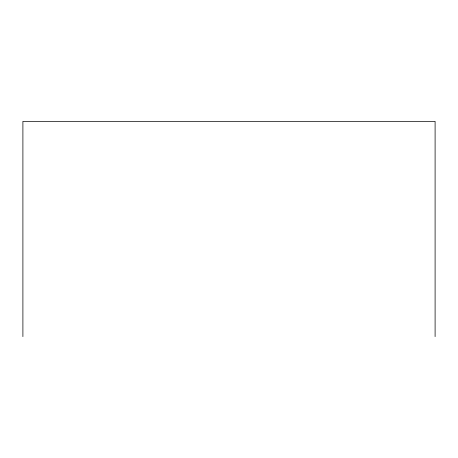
<?xml version="1.0" encoding="UTF-8"?>
<svg xmlns="http://www.w3.org/2000/svg" width="458" height="458" viewBox="0 0 458 458"><rect width="100%" height="100%" fill="white"/><g stroke="black" fill="none" stroke-linecap="round" stroke-linejoin="round"><path stroke-width="0.69" d="M435.1 336.619L435.1 121.381L22.9 121.381L22.9 336.619"/></g></svg>
